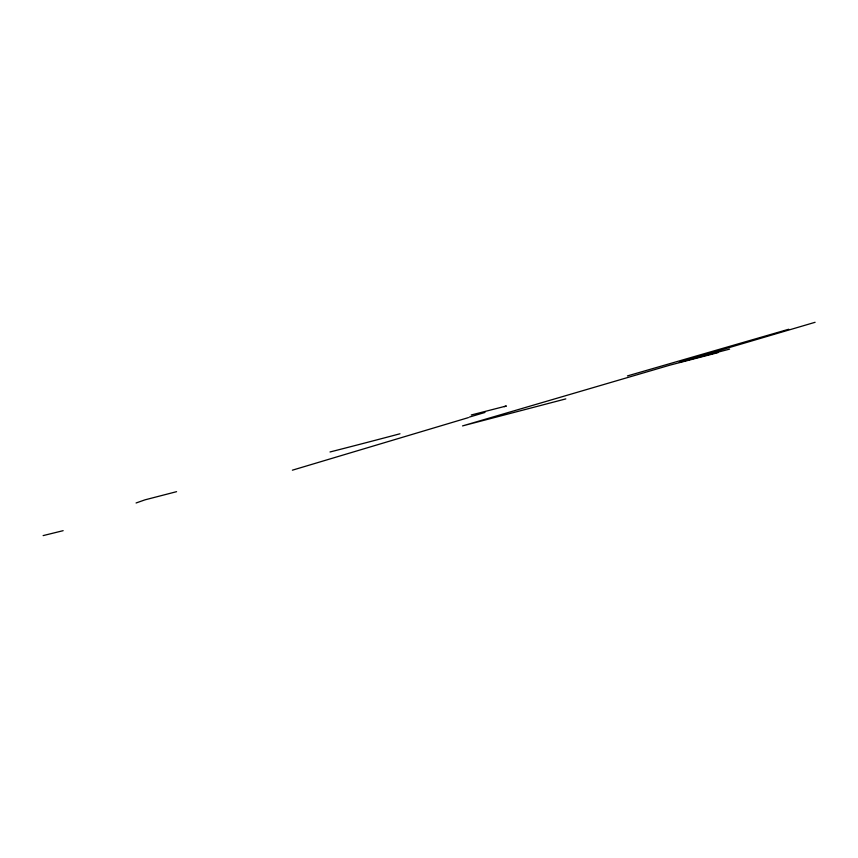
<?xml version="1.0" encoding="UTF-8"?>
<svg xmlns="http://www.w3.org/2000/svg" width="858" height="858" viewBox="0 0 858 858"><rect width="100%" height="100%" fill="white"/><g stroke="black" fill="none" stroke-linecap="round" stroke-linejoin="round"><path stroke-width="1.29" d="M43.136 535.606L63.149 530.673M136.079 502.981L145.056 499.828L176.576 491.677M504.257 406.692L506.37 405.984L471.267 414.982M469.326 417.106L484.974 412.441M292.385 470.184L468.339 417.631M815.1 322.297L679.322 362.269L729.632 349.109M788.716 329.247L627.434 375.922M565.819 398.895L462.537 425.911L670.001 365.122L718.028 352.638M399.978 433.783A148.005 2.467 -14.9 0 1 330.019 451.973"/></g></svg>
